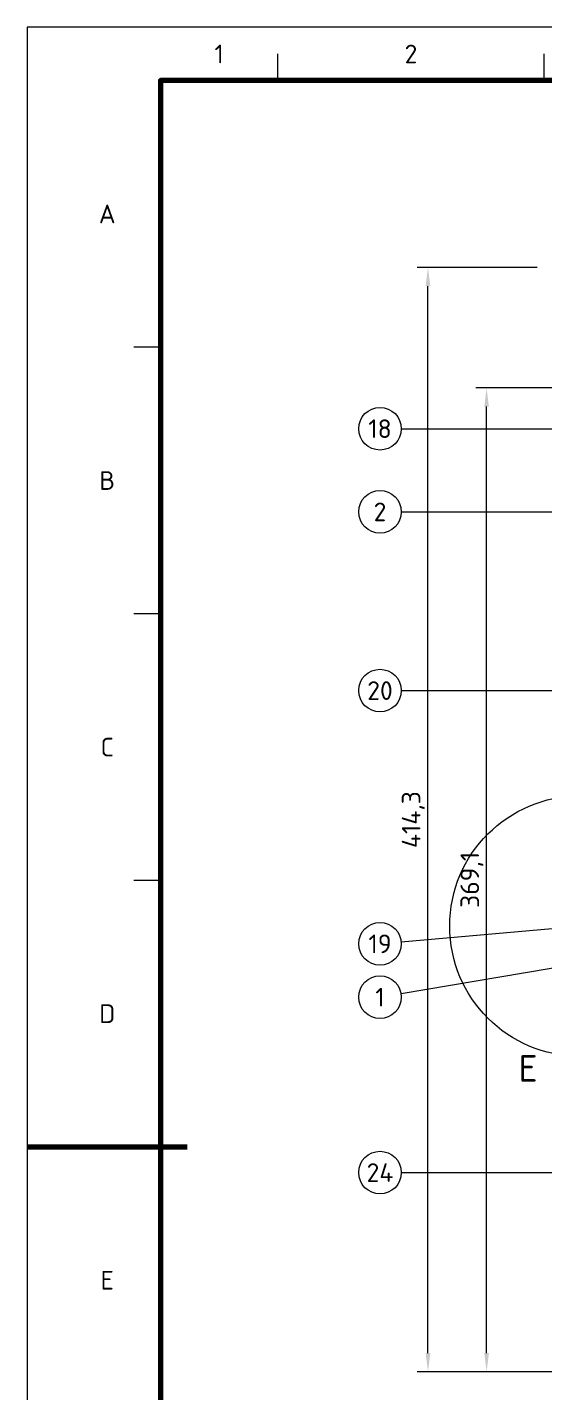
# Model space of a CAD drawing. Header units: millimetres. Extents: x 0 to 2382, y 0 to 420.
# Drawn here: x 0 to 97.1, y 163.9 to 420 of the extents above; entities that cross this region are included whole.
import ezdxf
from ezdxf.enums import TextEntityAlignment as Align

# ---------------------------------------------------------------- set-up
doc = ezdxf.new("R2010")
doc.units = ezdxf.units.MM
for name, color, linetype, lineweight in [('04-COTA', 3, 'CONTINUOUS', 18), ('06-TEXTO', 7, 'CONTINUOUS', 25), ('07-RECUADRO', 7, 'CONTINUOUS', 70), ('08-FINA', 5, 'CONTINUOUS', 18)]:
    doc.layers.add(name, color=color, linetype=linetype, lineweight=lineweight)
doc.styles.add('ISO3098', font='isocpeur.ttf')
doc.dimstyles.new('FLAMA-IRAM', dxfattribs={"dimtxt": 3.5, "dimasz": 3.5, "dimexe": 2, "dimexo": 1.5, "dimgap": 1, "dimtad": 1, "dimdec": 1, "dimtxsty": 'ISO3098', "dimblk": 'IRAM_FLECHA', "dimblk1": 'IRAM_FLECHA', "dimblk2": 'IRAM_FLECHA', "dimcen": 2.5, "dimclrd": 256, "dimclre": 256, "dimclrt": 256, "dimazin": 3, "dimtfac": 1, "dimtmove": 0, "dimatfit": 3, "dimlwd": 18, "dimlwe": 18})

# ---------------------------------------------------------------- blocks, each defined once
blk = doc.blocks.new('IRAM_FLECHA')
blk.add_solid([(0, 0), (-1, 0.125), (-1, -0.125)])

msp = doc.modelspace()

# ---------------------------------------------------------------- linework, layer by layer
at = {"layer": '07-RECUADRO'}
msp.add_line((0, 210), (30, 210), dxfattribs=at)
msp.add_lwpolyline([(25, 10), (584, 10), (584, 410), (25, 410)], close=True, dxfattribs=at)
at = {"layer": '08-FINA'}
for p, q in [((47, 410), (47, 415)), ((97, 410), (97, 415)), ((25, 360), (20, 360)), ((70.188, 344.716), (101.338, 344.716)), ((70.188, 329.12), (136.813, 329.12)), ((25, 310), (20, 310)), ((70.188, 295.598), (156.536, 295.598)), ((25, 260), (20, 260)), ((70.173, 248.452), (103.688, 251.435)), ((70.132, 238.763), (132.063, 249.228)), ((70.188, 205.196), (127.704, 205.196))]:
    msp.add_line(p, q, dxfattribs=at)
msp.add_lwpolyline([(0, 0), (594, 0), (594, 420), (0, 420)], close=True, dxfattribs=at)
for centre, radius in [((66.188, 344.716), 4), ((66.188, 329.12), 4), ((66.188, 295.598), 4), ((103.688, 251.435), 24.417), ((66.188, 248.097), 4), ((66.188, 238.097), 4), ((66.188, 205.196), 4)]:
    msp.add_circle(centre, radius, dxfattribs=at)

# ---------------------------------------------------------------- texts
at = {"layer": '06-TEXTO', "style": 'ISO3098'}
for s, height, p in [('1', 3.5, (36, 415)), ('2', 3.5, (72, 415)), ('A', 3.5, (15, 385)), ('18', 3.5, (66.188, 344.716)), ('B', 3.5, (15, 335)), ('2', 3.5, (66.188, 329.12)), ('20', 3.5, (66.188, 295.598)), ('C', 3.5, (15, 285)), ('19', 3.5, (66.188, 248.097)), ('1', 3.5, (66.188, 238.097)), ('D', 3.5, (15, 235)), ('E', 5, (93.969, 224.732)), ('24', 3.5, (66.188, 205.196)), ('E', 3.5, (15, 185))]:
    msp.add_text(s, height=height, dxfattribs=at).set_placement(p, align=Align.MIDDLE_CENTER)

# ---------------------------------------------------------------- dimensions: what is measured, and where the dimension line sits
at = {"layer": '04-COTA'}
for base, p1, p2 in [((75.188, 167.828), (97.188, 167.828), (97.188, 374.971)), ((86.188, 167.828), (110.688, 167.828), (155.188, 352.366))]:
    msp.add_linear_dim(base=base, p1=p1, p2=p2, angle=90, dimstyle='FLAMA-IRAM', override={"dimlfac": 2}, dxfattribs=at).render()

doc.saveas('drawing.dxf')
